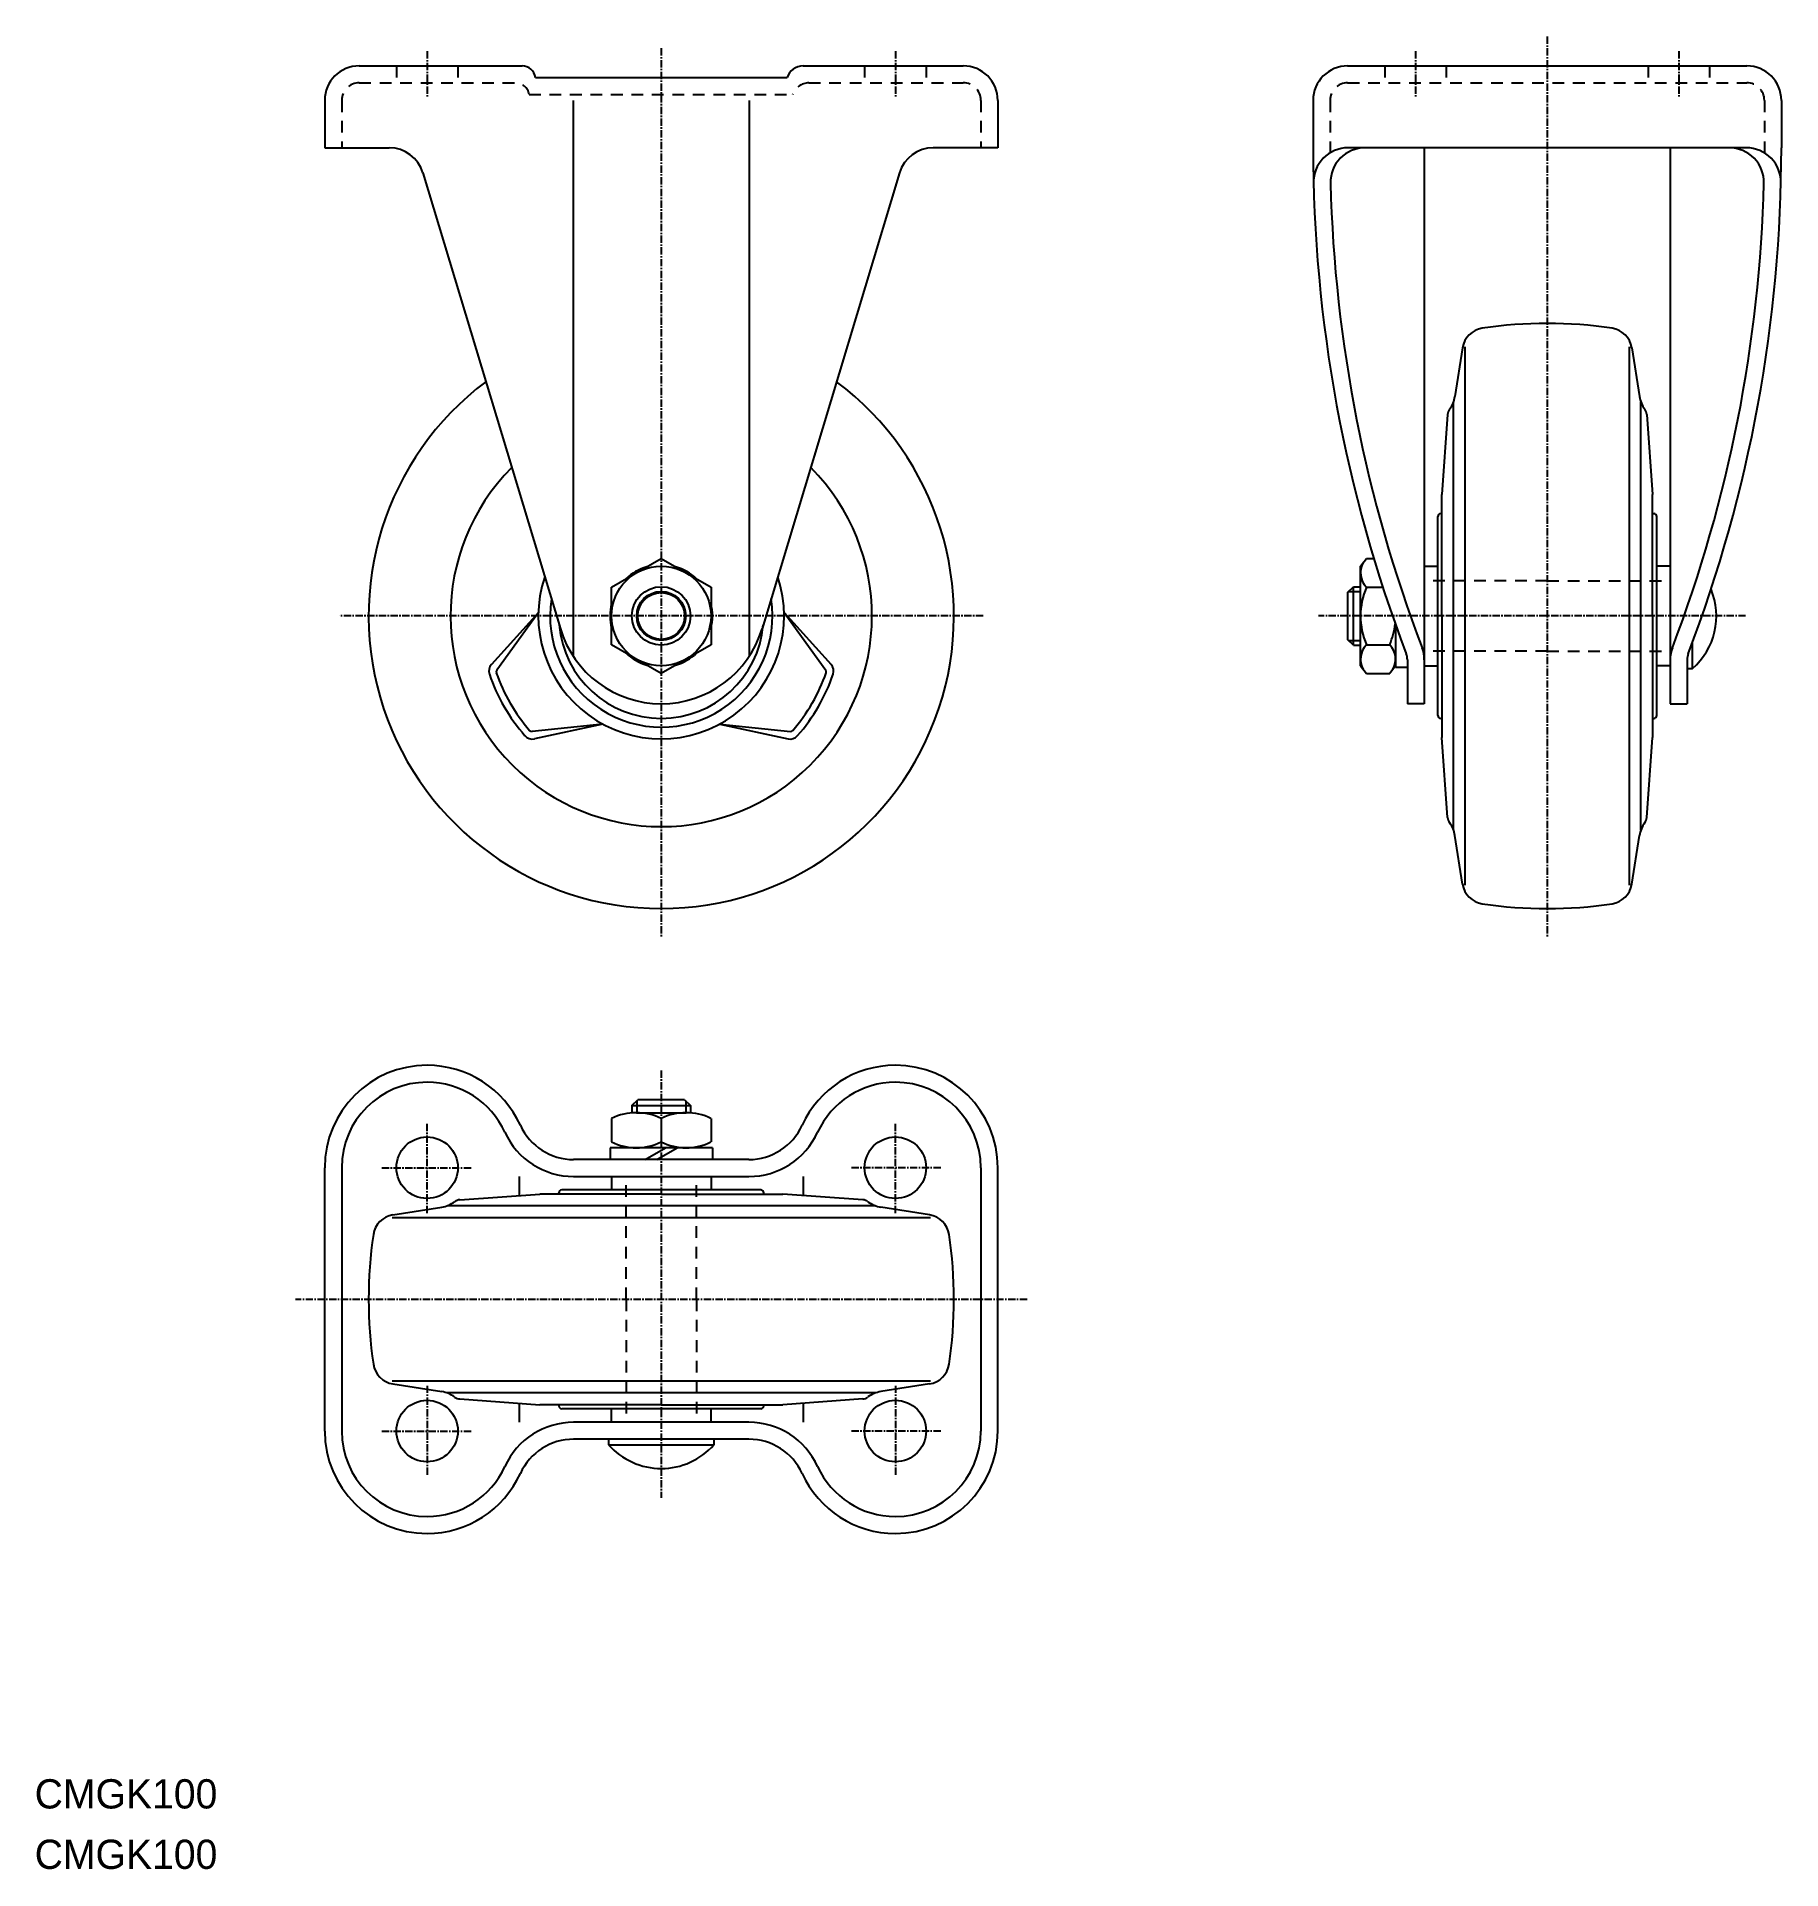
# Model space of a CAD drawing. Extents: x 0 to 298, y 0 to 313.
import ezdxf

# ---------------------------------------------------------------- set-up
doc = ezdxf.new("R2010")
doc.units = 0
doc.linetypes.add('CENTER', pattern=[2, 1.25, -0.25, 0.25, -0.25])
doc.linetypes.add('DASHED', pattern=[3.5, 2, -1.5])
doc.layers.get('0').update_dxf_attribs({"linetype": 'CONTINUOUS'})
doc.layers.add('CENTER', color=1, linetype='CENTER')

msp = doc.modelspace()

# ---------------------------------------------------------------- linework, layer by layer
at = {"color": 7, "linetype": 'CONTINUOUS'}
for p, q in [((55.45, 308.11), (83.27, 308.11)), ((131.31, 308.11), (158.65, 308.11)), ((224.32, 308.11), (292.52, 308.11)), ((85.55, 306.11), (128.55, 306.11)), ((49.55, 302.21), (49.55, 294.11)), ((92.05, 207.16), (92.05, 302.21)), ((122.05, 302.21), (122.05, 207.16)), ((164.55, 302.21), (164.55, 294.11)), ((218.42, 302.21), (218.42, 294.11)), ((298.42, 302.21), (298.42, 294.11)), ((49.55, 294.11), (60.59, 294.11)), ((164.55, 294.11), (153.51, 294.11)), ((292.44, 294.11), (224.39, 294.11)), ((237.42, 294.11), (237.42, 199.11)), ((279.42, 294.11), (279.42, 199.11)), ((66.34, 289.84), (89.81, 211.91)), ((147.76, 289.84), (124.28, 211.91)), ((243.97, 259.95), (242.65, 251.62)), ((244.42, 168.11), (244.42, 260.11)), ((272.42, 260.11), (272.42, 168.11)), ((272.86, 259.95), (274.18, 251.62)), ((242.42, 177.52), (242.42, 250.69)), ((274.42, 177.52), (274.42, 250.69)), ((241.4, 248.53), (240.42, 234.87)), ((275.43, 248.53), (276.42, 234.87)), ((240.42, 214.11), (240.42, 234.87)), ((276.42, 214.11), (276.42, 234.87)), ((239.72, 197.11), (239.72, 231.11)), ((240.42, 231.61), (240.22, 231.61)), ((276.42, 231.61), (276.62, 231.61)), ((277.12, 197.11), (277.12, 231.11)), ((98.55, 219.01), (107.05, 223.92)), ((107.05, 223.92), (115.55, 219.01)), ((226.52, 222.61), (227.52, 223.92)), ((226.52, 205.61), (226.52, 222.61)), ((227.52, 223.92), (228.78, 223.92)), ((237.42, 222.61), (239.72, 222.61)), ((237.42, 222.61), (237.42, 205.61)), ((279.42, 222.61), (277.12, 222.61)), ((279.42, 222.61), (279.42, 205.61)), ((98.55, 209.2), (98.55, 219.01)), ((115.55, 219.01), (115.55, 209.2)), ((224.32, 218.11), (225.32, 219.11)), ((224.32, 218.11), (224.32, 210.11)), ((225.32, 219.11), (226.52, 219.11)), ((225.32, 209.11), (225.32, 219.11)), ((227.52, 219.01), (230.32, 219.01)), ((86.06, 214.69), (78.04, 205.84)), ((86.06, 214.69), (78.94, 204.86)), ((128.04, 214.69), (135.16, 204.86)), ((128.04, 214.69), (136.06, 205.84)), ((240.42, 214.11), (240.42, 193.34)), ((276.42, 214.11), (276.42, 193.34)), ((225.32, 209.11), (224.32, 210.11)), ((232.52, 212.56), (232.52, 205.36)), ((107.05, 204.29), (98.55, 209.2)), ((115.55, 209.2), (107.05, 204.29)), ((225.32, 209.11), (226.52, 209.11)), ((227.52, 209.2), (231.52, 209.2)), ((283.25, 205.11), (283.25, 209.64)), ((226.52, 205.61), (227.52, 204.29)), ((227.52, 204.29), (231.52, 204.29)), ((232.52, 205.61), (231.52, 204.29)), ((232.52, 205.36), (234.52, 205.36)), ((234.52, 206.62), (234.52, 199.11)), ((237.42, 205.61), (239.72, 205.61)), ((279.42, 205.61), (277.12, 205.61)), ((282.32, 206.62), (282.32, 199.11)), ((282.32, 205.11), (283.25, 205.11)), ((237.42, 199.11), (234.52, 199.11)), ((279.42, 199.11), (282.32, 199.11)), ((97.06, 195.63), (84.99, 194.39)), ((97.06, 195.63), (85.39, 193.11)), ((117.04, 195.63), (128.71, 193.11)), ((117.04, 195.63), (129.11, 194.39)), ((240.42, 196.61), (240.22, 196.61)), ((276.42, 196.61), (276.62, 196.61)), ((241.4, 179.68), (240.42, 193.34)), ((275.43, 179.68), (276.42, 193.34)), ((243.97, 168.26), (242.65, 176.59)), ((272.86, 168.26), (274.18, 176.59)), ((67.05, 137.33), (67.05, 137.33)), ((147.05, 137.33), (147.05, 137.33)), ((67.05, 134.43), (67.05, 134.43)), ((147.05, 134.43), (147.05, 134.43)), ((102.05, 130.43), (103.05, 131.43)), ((102.05, 130.43), (102.05, 129.23)), ((102.05, 130.43), (112.05, 130.43)), ((102.8, 129.23), (111.3, 129.23)), ((111.05, 131.43), (103.05, 131.43)), ((111.05, 131.43), (112.05, 130.43)), ((112.05, 130.43), (112.05, 129.23)), ((98.55, 128.23), (98.55, 124.23)), ((107.05, 128.23), (107.05, 124.23)), ((115.55, 128.23), (115.55, 124.23)), ((98.3, 123.23), (98.3, 121.23)), ((115.8, 123.23), (98.3, 123.23)), ((104.32, 121.23), (107.78, 123.23)), ((106.32, 121.23), (109.78, 123.23)), ((115.8, 123.23), (115.8, 121.23)), ((49.55, 74.83), (49.55, 119.83)), ((52.45, 119.83), (52.45, 74.83)), ((122.02, 121.23), (92.08, 121.23)), ((161.65, 119.83), (161.65, 74.83)), ((164.55, 74.83), (164.55, 119.83)), ((82.79, 118.33), (82.79, 115.08)), ((124.05, 116.03), (90.05, 116.03)), ((92.08, 118.33), (122.02, 118.33)), ((98.55, 118.33), (98.55, 116.03)), ((115.55, 118.33), (115.55, 116.03)), ((131.31, 118.33), (131.31, 115.08)), ((61.21, 111.78), (69.54, 113.09)), ((143.64, 113.33), (70.46, 113.33)), ((72.63, 114.34), (86.29, 115.33)), ((107.05, 115.33), (86.29, 115.33)), ((89.55, 115.33), (89.55, 115.53)), ((107.05, 115.33), (127.81, 115.33)), ((124.55, 115.33), (124.55, 115.53)), ((141.47, 114.34), (127.81, 115.33)), ((152.89, 111.78), (144.56, 113.09)), ((61.05, 111.33), (153.05, 111.33)), ((153.05, 83.33), (61.05, 83.33)), ((61.21, 82.88), (69.54, 81.57)), ((152.89, 82.88), (144.56, 81.57)), ((143.64, 81.33), (70.46, 81.33)), ((72.63, 80.32), (86.29, 79.33)), ((82.79, 79.58), (82.79, 76.33)), ((107.05, 79.33), (86.29, 79.33)), ((89.55, 79.33), (89.55, 79.13)), ((124.05, 78.63), (90.05, 78.63)), ((98.55, 76.33), (98.55, 78.63)), ((107.05, 79.33), (127.81, 79.33)), ((115.55, 76.33), (115.55, 78.63)), ((124.55, 79.33), (124.55, 79.13)), ((141.47, 80.32), (127.81, 79.33)), ((131.31, 79.58), (131.31, 76.33)), ((122.02, 76.33), (92.08, 76.33)), ((122.02, 73.43), (92.08, 73.43)), ((98.05, 73.43), (98.05, 72.49)), ((98.05, 72.49), (116.05, 72.49)), ((116.05, 73.43), (116.05, 72.49)), ((67.05, 60.23), (67.05, 60.23)), ((147.05, 60.23), (147.05, 60.23)), ((67.05, 57.33), (67.05, 57.33)), ((147.05, 57.33), (147.05, 57.33))]:
    msp.add_line(p, q, dxfattribs=at)
at = {"color": 3, "linetype": 'DASHED'}
for p, q in [((61.8, 308.11), (61.8, 305.21)), ((72.3, 308.11), (72.3, 305.21)), ((141.8, 308.11), (141.8, 305.21)), ((152.3, 308.11), (152.3, 305.21)), ((230.67, 308.11), (230.67, 305.21)), ((241.17, 308.11), (241.17, 305.21)), ((275.67, 308.11), (275.67, 305.21)), ((286.17, 308.11), (286.17, 305.21)), ((55.45, 305.21), (82.18, 305.21)), ((132.25, 305.21), (158.65, 305.21)), ((224.32, 305.21), (292.52, 305.21)), ((52.45, 302.21), (52.45, 294.11)), ((84.46, 303.21), (129.49, 303.21)), ((161.65, 302.21), (161.65, 294.11)), ((221.32, 302.21), (221.32, 293.24)), ((295.52, 302.21), (295.52, 293.24)), ((258.42, 220.11), (237.42, 220.11)), ((258.42, 220.11), (279.42, 220.11)), ((258.42, 208.11), (237.42, 208.11)), ((258.42, 208.11), (279.42, 208.11)), ((101.05, 97.33), (101.05, 118.33)), ((113.05, 97.33), (113.05, 118.33)), ((101.05, 97.33), (101.05, 76.33)), ((113.05, 97.33), (113.05, 76.33))]:
    msp.add_line(p, q, dxfattribs=at)
at = {"color": 3, "linetype": 'CONTINUOUS'}
for p, q in [((224.5, 218.29), (226.52, 218.29)), ((224.5, 209.92), (226.52, 209.92)), ((102.86, 131.24), (102.86, 129.23)), ((111.24, 131.24), (111.24, 129.23))]:
    msp.add_line(p, q, dxfattribs=at)
at = {"color": 7, "linetype": 'CONTINUOUS'}
for centre, radius in [((107.05, 214.11), 8.5), ((107.05, 214.11), 5), ((107.05, 214.11), 4), ((67.05, 119.83), 5.25), ((147.05, 119.83), 5.25), ((67.05, 74.83), 5.25), ((147.05, 74.83), 5.25)]:
    msp.add_circle(centre, radius, dxfattribs=at)
at = {"color": 3, "linetype": 'CONTINUOUS'}
msp.add_circle((107.05, 214.11), 4.19, dxfattribs=at)
at = {"color": 7, "linetype": 'CONTINUOUS'}
for centre, radius, start, end in [((55.45, 302.21), 5.9, 90, 180), ((83.27, 305.81), 2.3, 7.4947, 90), ((131.31, 305.21), 2.9, 90, 161.92), ((158.65, 302.21), 5.9, 0, 90), ((224.32, 302.21), 5.9, 90, 180), ((292.52, 302.21), 5.9, 0, 90), ((60.59, 288.11), 6, 16.7679, 90), ((153.51, 288.11), 6, 90, 163.232), ((461.26, 294.11), 242.84, 180, 200.855), ((224.39, 288.21), 5.9, 90, 181.427), ((227.29, 288.21), 5.9, 90, 181.445), ((55.58, 294.11), 242.84, 339.145, 0), ((289.54, 288.21), 5.9, 358.555, 90), ((292.44, 288.21), 5.9, 358.573, 90), ((461.26, 294.11), 239.94, 181.445, 200.855), ((55.58, 294.11), 239.94, 339.145, 358.555), ((247.92, 259.33), 4, 98.5017, 171.038), ((258.42, 189.11), 75, 81.4915, 98.5085), ((268.91, 259.33), 4, 8.9621, 81.6266), ((107.05, 214.11), 50, 126.809, 53.1912), ((237.72, 252.4), 5, 323.45, 351.0351), ((279.12, 252.4), 5, 188.9649, 216.55), ((243.1, 248.41), 1.7, 143.45, 175.87), ((273.73, 248.41), 1.7, 4.1305, 36.55), ((107.05, 214.11), 36, 135.19, 44.8103), ((240.22, 231.11), 0.5, 90, 180), ((276.62, 231.11), 0.5, 0, 90), ((107.05, 214.11), 8.75, 106.271, 133.729), ((107.05, 214.11), 8.75, 46.2709, 73.7291), ((230.03, 221.47), 3.51, 149.841, 224.346), ((107.05, 214.11), 21, 161.447, 18.5527), ((107.05, 214.11), 19, 171.166, 8.8342), ((107.05, 214.11), 8.75, 166.271, 193.729), ((107.05, 214.11), 8.75, 346.271, 13.7291), ((239.06, 214.11), 12.54, 156.965, 203.035), ((275.32, 214.11), 12, 311.41, 22.4386), ((107.05, 214.11), 17.5, 185.038, 354.962), ((107.05, 217.11), 18, 196.768, 343.232), ((219.97, 214.11), 12.54, 336.965, 353.861), ((107.05, 214.11), 8.75, 226.271, 253.729), ((107.05, 214.11), 8.75, 286.271, 313.729), ((230.03, 206.74), 3.51, 135.654, 210.159), ((229.01, 206.74), 3.51, 329.841, 44.3459), ((231.62, 206.62), 2.9, 0, 20.8551), ((231.62, 206.62), 5.8, 0, 20.8551), ((285.22, 206.62), 5.8, 159.145, 180), ((285.22, 206.62), 2.9, 159.145, 180), ((79.3, 204.7), 1.7, 137.807, 198.721), ((107.05, 214.11), 31, 198.721, 221.294), ((79.35, 204.56), 0.5, 144.096, 199.003), ((107.05, 214.11), 29.8, 199.003, 221.005), ((107.05, 214.11), 29.8, 319.003, 341.005), ((107.05, 214.11), 31, 318.721, 341.294), ((134.75, 204.56), 0.5, 340.997, 35.9037), ((134.8, 204.7), 1.7, 341.279, 42.193), ((84.94, 194.88), 0.5, 220.997, 275.904), ((129.16, 194.88), 0.5, 264.096, 319.003), ((240.22, 197.11), 0.5, 180, 270), ((276.62, 197.11), 0.5, 270, 0), ((85.03, 194.78), 1.7, 221.279, 282.193), ((129.07, 194.78), 1.7, 257.807, 318.721), ((243.1, 179.81), 1.7, 184.13, 216.55), ((237.72, 175.82), 5, 8.9649, 36.55), ((279.12, 175.82), 5, 143.45, 171.0351), ((273.73, 179.81), 1.7, 323.45, 355.87), ((247.92, 168.89), 4, 188.962, 261.498), ((268.91, 168.89), 4, 278.373, 351.038), ((258.42, 239.11), 75, 261.491, 278.509), ((67.05, 119.83), 17.5, 90, 180), ((67.05, 119.83), 17.5, 24.4907, 90), ((147.05, 119.83), 17.5, 90, 155.5093), ((147.05, 119.83), 17.5, 0, 90), ((67.05, 119.83), 14.6, 90, 180), ((67.05, 119.83), 14.6, 24.4907, 90), ((147.05, 119.83), 14.6, 90, 155.5093), ((147.05, 119.83), 14.6, 0, 90), ((102.8, 119.7), 9.53, 63.519, 116.481), ((111.3, 119.7), 9.53, 63.519, 116.481), ((92.08, 131.23), 12.9, 204.4907, 270), ((92.08, 131.23), 10, 204.4907, 270), ((122.02, 131.23), 10, 270, 335.5093), ((122.02, 131.23), 12.9, 270, 335.5093), ((102.8, 132.76), 9.53, 243.519, 296.481), ((111.3, 132.76), 9.53, 243.519, 296.481), ((90.05, 115.53), 0.5, 90, 180), ((124.05, 115.53), 0.5, 0, 90), ((68.76, 118.03), 5, 278.9616, 306.5497), ((72.75, 112.65), 1.7, 94.1305, 126.5497), ((141.35, 112.65), 1.7, 53.4501, 85.8695), ((145.34, 118.03), 5, 233.4501, 261.0386), ((61.83, 107.83), 4, 98.9621, 171.627), ((152.27, 107.83), 4, 8.3734, 81.0378), ((132.05, 97.33), 75, 171.491, 188.509), ((82.05, 97.33), 75, 351.491, 8.5085), ((61.83, 86.83), 4, 188.502, 261.038), ((152.27, 86.83), 4, 278.962, 351.498), ((68.76, 76.63), 5, 53.4503, 81.0384), ((145.34, 76.63), 5, 98.9614, 126.5499), ((72.75, 82.01), 1.7, 233.4503, 265.87), ((90.05, 79.13), 0.5, 180, 270), ((124.05, 79.13), 0.5, 270, 0), ((141.35, 82.01), 1.7, 274.13, 306.5499), ((92.08, 63.43), 12.9, 90, 155.5093), ((122.02, 63.43), 12.9, 24.4907, 90), ((67.05, 74.83), 17.5, 180, 270), ((67.05, 74.83), 14.6, 180, 270), ((92.08, 63.43), 10, 90, 155.5093), ((107.05, 80.43), 12, 221.41, 318.59), ((122.02, 63.43), 10, 24.4907, 90), ((147.05, 74.83), 17.5, 270, 0), ((147.05, 74.83), 14.6, 270, 0), ((67.05, 74.83), 14.6, 270, 335.5093), ((67.05, 74.83), 17.5, 270, 335.5093), ((147.05, 74.83), 17.5, 204.4907, 270), ((147.05, 74.83), 14.6, 204.4907, 270)]:
    msp.add_arc(centre, radius, start, end, dxfattribs=at)
at = {"color": 3, "linetype": 'DASHED'}
for centre, radius, start, end in [((55.45, 302.21), 3, 90, 180), ((82.18, 302.91), 2.3, 7.4947, 90), ((132.25, 302.31), 2.9, 90, 161.92), ((158.65, 302.21), 3, 0, 90), ((224.32, 302.21), 3, 90, 180), ((292.52, 302.21), 3, 0, 90)]:
    msp.add_arc(centre, radius, start, end, dxfattribs=at)
at = {"layer": 'CENTER', "color": 1, "linetype": 'CENTER'}
for p, q in [((67.05, 310.61), (67.05, 302.71)), ((107.05, 311.11), (107.05, 159.11)), ((147.05, 310.61), (147.05, 302.71)), ((235.92, 310.61), (235.92, 302.71)), ((258.42, 313.11), (258.42, 159.11)), ((280.92, 310.61), (280.92, 302.71)), ((162.05, 214.11), (52.05, 214.11)), ((292.32, 214.11), (219.32, 214.11)), ((107.05, 136.43), (107.05, 63.43)), ((67.05, 112.08), (67.05, 127.58)), ((147.05, 112.08), (147.05, 127.58)), ((59.3, 119.83), (74.8, 119.83)), ((154.8, 119.83), (139.3, 119.83)), ((169.55, 97.33), (44.55, 97.33)), ((67.05, 82.58), (67.05, 67.08)), ((147.05, 82.58), (147.05, 67.08)), ((59.3, 74.83), (74.8, 74.83)), ((154.8, 74.83), (139.3, 74.83))]:
    msp.add_line(p, q, dxfattribs=at)

# ---------------------------------------------------------------- texts
for p in [(0, 10.33), (0, 0)]:
    msp.add_text('CMGK100', height=5).set_placement(p)

doc.saveas('drawing.dxf')
